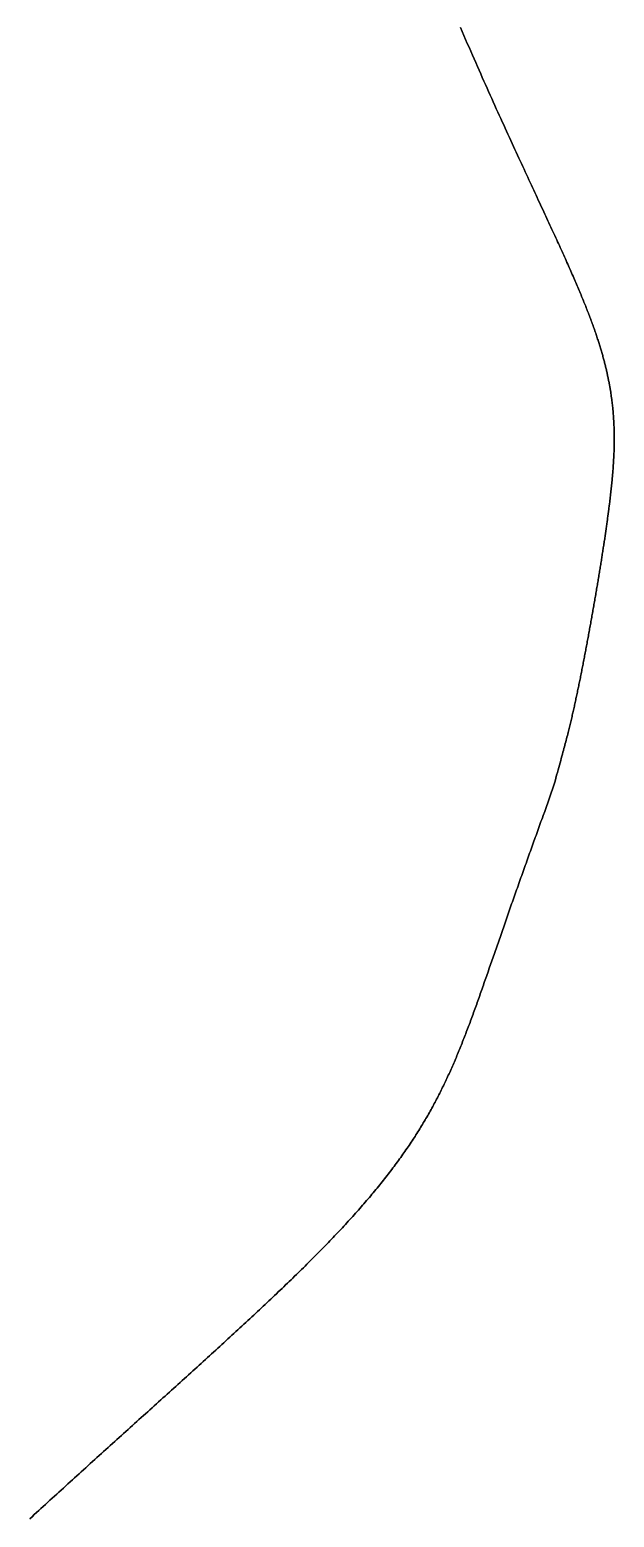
# Model space of a CAD drawing. Header units: inches. Extents: x 130170 to 284068, y 377793 to 804530.
# Drawn here: x 253348.27 to 253361.79, y 753608.13 to 753642.52 of the extents above; entities that cross this region are included whole.
import ezdxf

# ---------------------------------------------------------------- set-up
doc = ezdxf.new("R2010")
doc.units = ezdxf.units.IN
doc.header["$MEASUREMENT"] = 0
doc.layers.add('muni_il', color=7, linetype='Continuous')

msp = doc.modelspace()

# ---------------------------------------------------------------- linework, layer by layer
at = {"layer": 'muni_il'}
for points in [[(253358.229, 753642.579), (253358.27, 753642.485), (253358.31, 753642.392), (253358.35, 753642.3), (253358.39, 753642.209), (253358.429, 753642.118), (253358.469, 753642.028), (253358.508, 753641.939), (253358.546, 753641.851), (253358.585, 753641.764), (253358.623, 753641.677), (253358.661, 753641.591), (253358.699, 753641.506), (253358.736, 753641.422), (253358.773, 753641.338), (253358.81, 753641.256), (253358.847, 753641.174), (253358.883, 753641.092), (253358.919, 753641.012), (253358.955, 753640.932), (253358.99, 753640.853), (253359.025, 753640.775), (253359.06, 753640.698), (253359.095, 753640.621), (253359.129, 753640.545), (253359.164, 753640.47), (253359.197, 753640.396), (253359.231, 753640.322), (253359.264, 753640.249), (253359.297, 753640.177), (253359.33, 753640.105), (253359.362, 753640.034), (253359.395, 753639.964), (253359.426, 753639.894), (253359.458, 753639.826), (253359.489, 753639.757), (253359.52, 753639.69), (253359.551, 753639.623), (253359.582, 753639.557), (253359.612, 753639.492), (253359.642, 753639.427), (253359.671, 753639.363), (253359.701, 753639.299), (253359.73, 753639.237), (253359.759, 753639.174), (253359.787, 753639.113), (253359.815, 753639.052), (253359.843, 753638.992), (253359.871, 753638.932), (253359.898, 753638.873), (253359.926, 753638.814), (253359.952, 753638.756), (253359.979, 753638.699), (253360.005, 753638.642), (253360.031, 753638.586), (253360.057, 753638.531), (253360.083, 753638.476), (253360.108, 753638.421), (253360.133, 753638.367), (253360.158, 753638.314), (253360.182, 753638.261), (253360.206, 753638.209), (253360.23, 753638.157), (253360.254, 753638.106), (253360.277, 753638.056), (253360.301, 753638.006), (253360.323, 753637.956), (253360.346, 753637.907), (253360.369, 753637.858), (253360.391, 753637.81), (253360.413, 753637.762), (253360.434, 753637.715), (253360.456, 753637.669), (253360.477, 753637.622), (253360.498, 753637.577), (253360.518, 753637.531), (253360.539, 753637.487), (253360.559, 753637.442), (253360.579, 753637.398), (253360.599, 753637.355), (253360.618, 753637.312), (253360.637, 753637.269), (253360.656, 753637.227), (253360.675, 753637.185), (253360.694, 753637.144), (253360.712, 753637.103), (253360.73, 753637.062), (253360.748, 753637.022), (253360.765, 753636.982), (253360.783, 753636.942), (253360.8, 753636.903), (253360.817, 753636.865), (253360.834, 753636.826), (253360.85, 753636.788), (253360.867, 753636.751), (253360.883, 753636.713), (253360.899, 753636.676), (253360.914, 753636.64), (253360.93, 753636.604), (253360.945, 753636.568), (253360.96, 753636.532), (253360.975, 753636.497), (253360.99, 753636.462), (253361.004, 753636.427), (253361.019, 753636.393), (253361.033, 753636.358), (253361.047, 753636.325), (253361.06, 753636.291), (253361.074, 753636.258), (253361.087, 753636.225), (253361.101, 753636.192), (253361.114, 753636.16), (253361.126, 753636.128), (253361.139, 753636.096), (253361.152, 753636.064), (253361.164, 753636.033), (253361.176, 753636.001), (253361.188, 753635.971), (253361.2, 753635.94), (253361.211, 753635.91), (253361.223, 753635.879), (253361.234, 753635.849), (253361.245, 753635.82), (253361.256, 753635.79), (253361.267, 753635.761), (253361.278, 753635.732), (253361.288, 753635.703), (253361.299, 753635.674), (253361.309, 753635.646), (253361.319, 753635.617), (253361.329, 753635.589), (253361.338, 753635.561), (253361.348, 753635.534), (253361.357, 753635.506), (253361.367, 753635.479), (253361.376, 753635.451), (253361.385, 753635.424), (253361.394, 753635.398), (253361.403, 753635.371), (253361.411, 753635.344), (253361.42, 753635.318), (253361.428, 753635.292), (253361.437, 753635.266), (253361.445, 753635.24), (253361.452, 753635.214), (253361.46, 753635.188), (253361.468, 753635.163), (253361.476, 753635.138), (253361.483, 753635.112), (253361.491, 753635.087), (253361.498, 753635.062), (253361.505, 753635.038), (253361.512, 753635.013), (253361.519, 753634.988), (253361.526, 753634.964), (253361.532, 753634.94), (253361.539, 753634.915), (253361.545, 753634.891), (253361.552, 753634.867), (253361.558, 753634.843), (253361.564, 753634.82), (253361.57, 753634.796), (253361.576, 753634.773), (253361.582, 753634.749), (253361.588, 753634.726), (253361.593, 753634.703), (253361.599, 753634.68), (253361.604, 753634.657), (253361.609, 753634.634), (253361.615, 753634.611), (253361.62, 753634.588), (253361.625, 753634.565), (253361.63, 753634.543), (253361.634, 753634.52), (253361.639, 753634.498), (253361.644, 753634.475), (253361.649, 753634.453), (253361.653, 753634.431), (253361.657, 753634.409), (253361.662, 753634.387), (253361.666, 753634.365), (253361.67, 753634.343), (253361.674, 753634.321), (253361.678, 753634.299), (253361.682, 753634.278), (253361.686, 753634.256), (253361.689, 753634.234), (253361.693, 753634.213), (253361.697, 753634.191), (253361.7, 753634.17), (253361.704, 753634.149), (253361.707, 753634.127), (253361.71, 753634.106), (253361.713, 753634.085), (253361.716, 753634.064), (253361.719, 753634.043), (253361.722, 753634.022), (253361.725, 753634.001), (253361.728, 753633.98), (253361.731, 753633.959), (253361.733, 753633.938), (253361.736, 753633.917), (253361.738, 753633.897), (253361.741, 753633.876), (253361.743, 753633.855), (253361.746, 753633.835), (253361.748, 753633.814), (253361.75, 753633.793), (253361.752, 753633.773), (253361.754, 753633.752), (253361.756, 753633.732), (253361.758, 753633.712), (253361.76, 753633.691), (253361.761, 753633.671), (253361.763, 753633.65), (253361.765, 753633.63), (253361.766, 753633.61), (253361.768, 753633.59), (253361.769, 753633.569), (253361.771, 753633.549), (253361.772, 753633.529), (253361.773, 753633.509), (253361.774, 753633.488), (253361.776, 753633.468), (253361.777, 753633.448), (253361.778, 753633.428), (253361.779, 753633.408), (253361.78, 753633.388), (253361.78, 753633.367), (253361.781, 753633.347), (253361.782, 753633.327), (253361.783, 753633.307), (253361.783, 753633.287), (253361.784, 753633.267), (253361.784, 753633.247), (253361.785, 753633.227), (253361.785, 753633.206), (253361.785, 753633.186), (253361.786, 753633.166), (253361.786, 753633.146), (253361.786, 753633.126), (253361.786, 753633.106), (253361.786, 753633.085), (253361.786, 753633.065), (253361.786, 753633.045), (253361.786, 753633.025), (253361.786, 753633.005), (253361.786, 753632.984), (253361.786, 753632.964), (253361.785, 753632.944), (253361.785, 753632.923), (253361.785, 753632.903), (253361.784, 753632.882), (253361.784, 753632.862), (253361.783, 753632.841), (253361.782, 753632.821), (253361.782, 753632.8), (253361.781, 753632.78), (253361.781, 753632.759), (253361.78, 753632.739), (253361.779, 753632.718), (253361.778, 753632.697), (253361.777, 753632.676), (253361.776, 753632.655), (253361.775, 753632.635), (253361.774, 753632.614), (253361.773, 753632.593), (253361.772, 753632.572), (253361.77, 753632.55), (253361.769, 753632.529), (253361.768, 753632.508), (253361.767, 753632.487), (253361.765, 753632.466), (253361.764, 753632.444), (253361.762, 753632.423), (253361.761, 753632.401), (253361.759, 753632.38), (253361.758, 753632.358), (253361.756, 753632.336), (253361.754, 753632.314), (253361.752, 753632.292), (253361.751, 753632.271), (253361.749, 753632.249), (253361.747, 753632.226), (253361.745, 753632.204), (253361.743, 753632.182), (253361.741, 753632.16), (253361.739, 753632.137), (253361.737, 753632.115), (253361.735, 753632.092), (253361.733, 753632.069), (253361.73, 753632.047), (253361.728, 753632.024), (253361.726, 753632.001), (253361.724, 753631.978), (253361.721, 753631.955), (253361.719, 753631.932), (253361.716, 753631.908), (253361.714, 753631.885), (253361.711, 753631.861), (253361.709, 753631.838), (253361.706, 753631.814), (253361.703, 753631.79), (253361.701, 753631.766), (253361.698, 753631.742), (253361.695, 753631.718), (253361.692, 753631.694), (253361.689, 753631.67), (253361.686, 753631.645), (253361.684, 753631.621), (253361.681, 753631.596), (253361.678, 753631.571), (253361.674, 753631.546), (253361.671, 753631.521), (253361.668, 753631.496), (253361.665, 753631.471), (253361.662, 753631.446), (253361.659, 753631.42), (253361.655, 753631.395), (253361.652, 753631.369), (253361.648, 753631.343), (253361.645, 753631.317), (253361.642, 753631.291), (253361.638, 753631.265), (253361.634, 753631.239), (253361.631, 753631.213), (253361.627, 753631.186), (253361.624, 753631.16), (253361.62, 753631.133), (253361.616, 753631.106), (253361.612, 753631.079), (253361.609, 753631.052), (253361.605, 753631.025), (253361.601, 753630.998), (253361.597, 753630.97), (253361.593, 753630.943), (253361.589, 753630.915), (253361.585, 753630.887), (253361.581, 753630.86), (253361.577, 753630.832), (253361.573, 753630.803), (253361.569, 753630.775), (253361.565, 753630.747), (253361.56, 753630.718), (253361.556, 753630.69), (253361.552, 753630.661), (253361.547, 753630.632), (253361.543, 753630.603), (253361.538, 753630.574), (253361.534, 753630.545), (253361.53, 753630.516), (253361.525, 753630.486), (253361.521, 753630.457), (253361.516, 753630.427), (253361.511, 753630.398), (253361.507, 753630.368), (253361.502, 753630.338), (253361.497, 753630.308), (253361.492, 753630.278), (253361.488, 753630.247), (253361.483, 753630.217), (253361.478, 753630.187), (253361.473, 753630.156), (253361.468, 753630.125), (253361.463, 753630.095), (253361.458, 753630.064), (253361.453, 753630.033), (253361.448, 753630.002), (253361.443, 753629.971), (253361.438, 753629.939), (253361.433, 753629.908), (253361.428, 753629.877), (253361.422, 753629.845), (253361.417, 753629.814), (253361.412, 753629.782), (253361.407, 753629.75), (253361.401, 753629.718), (253361.396, 753629.686), (253361.39, 753629.654), (253361.385, 753629.622), (253361.38, 753629.59), (253361.374, 753629.558), (253361.369, 753629.526), (253361.363, 753629.493), (253361.358, 753629.461), (253361.352, 753629.429), (253361.346, 753629.396), (253361.341, 753629.363), (253361.335, 753629.331), (253361.33, 753629.298), (253361.324, 753629.265), (253361.318, 753629.232), (253361.313, 753629.2), (253361.307, 753629.167), (253361.301, 753629.134), (253361.295, 753629.101), (253361.289, 753629.068), (253361.283, 753629.035), (253361.278, 753629.002), (253361.272, 753628.969), (253361.266, 753628.936), (253361.26, 753628.903), (253361.254, 753628.87), (253361.248, 753628.837), (253361.242, 753628.804), (253361.236, 753628.77), (253361.23, 753628.737), (253361.224, 753628.704), (253361.218, 753628.671), (253361.212, 753628.638), (253361.206, 753628.605), (253361.2, 753628.572), (253361.194, 753628.539), (253361.188, 753628.505), (253361.182, 753628.473), (253361.176, 753628.44), (253361.17, 753628.407), (253361.164, 753628.374), (253361.157, 753628.341), (253361.151, 753628.308), (253361.145, 753628.275), (253361.139, 753628.242), (253361.133, 753628.209), (253361.127, 753628.177), (253361.12, 753628.144), (253361.114, 753628.112), (253361.108, 753628.079), (253361.102, 753628.047), (253361.096, 753628.014), (253361.09, 753627.982), (253361.083, 753627.95), (253361.077, 753627.918), (253361.071, 753627.886), (253361.065, 753627.854), (253361.058, 753627.822), (253361.052, 753627.79), (253361.046, 753627.758), (253361.04, 753627.727), (253361.034, 753627.695), (253361.027, 753627.664), (253361.021, 753627.632), (253361.015, 753627.601), (253361.009, 753627.57), (253361.003, 753627.539), (253360.996, 753627.508), (253360.99, 753627.477), (253360.984, 753627.446), (253360.978, 753627.416), (253360.971, 753627.385), (253360.965, 753627.354), (253360.959, 753627.324), (253360.953, 753627.294), (253360.946, 753627.264), (253360.94, 753627.234), (253360.934, 753627.204), (253360.928, 753627.174), (253360.921, 753627.144), (253360.915, 753627.114), (253360.909, 753627.085), (253360.902, 753627.055), (253360.896, 753627.025), (253360.89, 753626.996), (253360.883, 753626.966), (253360.877, 753626.937), (253360.87, 753626.908), (253360.864, 753626.878), (253360.857, 753626.849), (253360.85, 753626.82), (253360.844, 753626.79), (253360.837, 753626.761), (253360.831, 753626.731), (253360.824, 753626.702), (253360.817, 753626.672), (253360.81, 753626.642), (253360.803, 753626.612), (253360.796, 753626.583), (253360.789, 753626.552), (253360.782, 753626.522), (253360.774, 753626.491), (253360.767, 753626.461), (253360.759, 753626.43), (253360.751, 753626.398), (253360.744, 753626.366), (253360.736, 753626.334), (253360.727, 753626.302), (253360.719, 753626.269), (253360.711, 753626.235), (253360.702, 753626.201), (253360.693, 753626.166), (253360.684, 753626.13), (253360.674, 753626.094), (253360.665, 753626.057), (253360.655, 753626.019), (253360.644, 753625.98), (253360.634, 753625.941), (253360.623, 753625.9), (253360.612, 753625.858), (253360.6, 753625.814), (253360.588, 753625.769), (253360.575, 753625.723), (253360.562, 753625.675), (253360.549, 753625.625), (253360.535, 753625.574), (253360.52, 753625.52), (253360.504, 753625.465), (253360.489, 753625.407), (253360.472, 753625.347), (253360.455, 753625.284), (253360.436, 753625.218), (253360.417, 753625.149), (253360.397, 753625.077), (253360.178, 753624.445), (253360.144, 753624.35), (253360.127, 753624.303), (253360.11, 753624.257), (253360.093, 753624.211), (253360.077, 753624.165), (253360.06, 753624.12), (253360.044, 753624.074), (253360.028, 753624.029), (253360.011, 753623.984), (253359.995, 753623.938), (253359.979, 753623.893), (253359.962, 753623.847), (253359.946, 753623.802), (253359.929, 753623.756), (253359.913, 753623.71), (253359.896, 753623.665), (253359.88, 753623.619), (253359.863, 753623.572), (253359.847, 753623.526), (253359.83, 753623.48), (253359.814, 753623.433), (253359.797, 753623.387), (253359.78, 753623.34), (253359.764, 753623.294), (253359.747, 753623.247), (253359.73, 753623.2), (253359.714, 753623.153), (253359.697, 753623.106), (253359.68, 753623.059), (253359.664, 753623.012), (253359.647, 753622.965), (253359.63, 753622.918), (253359.613, 753622.871), (253359.597, 753622.824), (253359.58, 753622.777), (253359.564, 753622.73), (253359.547, 753622.683), (253359.53, 753622.636), (253359.514, 753622.589), (253359.497, 753622.542), (253359.481, 753622.495), (253359.464, 753622.449), (253359.448, 753622.402), (253359.432, 753622.355), (253359.415, 753622.309), (253359.399, 753622.263), (253359.383, 753622.216), (253359.367, 753622.17), (253359.351, 753622.124), (253359.335, 753622.078), (253359.318, 753622.032), (253359.303, 753621.986), (253359.287, 753621.941), (253359.271, 753621.895), (253359.255, 753621.85), (253359.239, 753621.804), (253359.223, 753621.759), (253359.208, 753621.714), (253359.192, 753621.669), (253359.177, 753621.625), (253359.161, 753621.58), (253359.146, 753621.535), (253359.13, 753621.491), (253359.115, 753621.447), (253359.1, 753621.403), (253359.084, 753621.359), (253359.069, 753621.315), (253359.054, 753621.271), (253359.039, 753621.228), (253359.024, 753621.185), (253359.009, 753621.141), (253358.994, 753621.098), (253358.979, 753621.055), (253358.964, 753621.013), (253358.949, 753620.97), (253358.935, 753620.928), (253358.92, 753620.885), (253358.905, 753620.843), (253358.891, 753620.801), (253358.876, 753620.759), (253358.862, 753620.717), (253358.847, 753620.676), (253358.833, 753620.634), (253358.818, 753620.593), (253358.804, 753620.552), (253358.79, 753620.511), (253358.775, 753620.47), (253358.761, 753620.429), (253358.747, 753620.389), (253358.732, 753620.348), (253358.718, 753620.308), (253358.704, 753620.268), (253358.69, 753620.228), (253358.676, 753620.188), (253358.662, 753620.148), (253358.648, 753620.109), (253358.634, 753620.069), (253358.62, 753620.03), (253358.606, 753619.991), (253358.592, 753619.952), (253358.578, 753619.913), (253358.564, 753619.874), (253358.55, 753619.836), (253358.536, 753619.797), (253358.522, 753619.759), (253358.508, 753619.721), (253358.494, 753619.683), (253358.48, 753619.645), (253358.466, 753619.607), (253358.452, 753619.569), (253358.438, 753619.531), (253358.424, 753619.494), (253358.41, 753619.457), (253358.396, 753619.419), (253358.382, 753619.382), (253358.367, 753619.345), (253358.353, 753619.308), (253358.339, 753619.271), (253358.325, 753619.235), (253358.311, 753619.198), (253358.296, 753619.162), (253358.282, 753619.125), (253358.268, 753619.089), (253358.253, 753619.053), (253358.239, 753619.017), (253358.224, 753618.98), (253358.21, 753618.944), (253358.195, 753618.909), (253358.18, 753618.873), (253358.166, 753618.837), (253358.151, 753618.802), (253358.136, 753618.766), (253358.121, 753618.731), (253358.106, 753618.695), (253358.091, 753618.66), (253358.076, 753618.625), (253358.061, 753618.589), (253358.045, 753618.554), (253358.03, 753618.519), (253358.014, 753618.484), (253357.999, 753618.449), (253357.983, 753618.414), (253357.967, 753618.379), (253357.951, 753618.345), (253357.935, 753618.31), (253357.919, 753618.275), (253357.903, 753618.24), (253357.887, 753618.206), (253357.87, 753618.171), (253357.853, 753618.137), (253357.837, 753618.102), (253357.82, 753618.068), (253357.803, 753618.033), (253357.786, 753617.999), (253357.769, 753617.964), (253357.751, 753617.93), (253357.734, 753617.896), (253357.716, 753617.861), (253357.699, 753617.827), (253357.681, 753617.792), (253357.662, 753617.758), (253357.644, 753617.724), (253357.626, 753617.69), (253357.607, 753617.655), (253357.589, 753617.621), (253357.57, 753617.587), (253357.551, 753617.552), (253357.532, 753617.518), (253357.513, 753617.484), (253357.493, 753617.45), (253357.474, 753617.415), (253357.454, 753617.381), (253357.434, 753617.347), (253357.414, 753617.312), (253357.393, 753617.278), (253357.373, 753617.244), (253357.352, 753617.209), (253357.332, 753617.175), (253357.31, 753617.141), (253357.289, 753617.106), (253357.268, 753617.072), (253357.246, 753617.037), (253357.225, 753617.003), (253357.203, 753616.968), (253357.181, 753616.934), (253357.158, 753616.899), (253357.136, 753616.865), (253357.113, 753616.83), (253357.09, 753616.796), (253357.067, 753616.761), (253357.044, 753616.726), (253357.02, 753616.692), (253356.996, 753616.657), (253356.972, 753616.622), (253356.948, 753616.587), (253356.924, 753616.552), (253356.899, 753616.518), (253356.875, 753616.483), (253356.85, 753616.448), (253356.825, 753616.413), (253356.799, 753616.378), (253356.774, 753616.343), (253356.748, 753616.307), (253356.722, 753616.272), (253356.696, 753616.237), (253356.669, 753616.202), (253356.643, 753616.167), (253356.616, 753616.131), (253356.589, 753616.096), (253356.561, 753616.06), (253356.534, 753616.025), (253356.506, 753615.989), (253356.478, 753615.954), (253356.45, 753615.918), (253356.422, 753615.882), (253356.393, 753615.847), (253356.364, 753615.811), (253356.335, 753615.775), (253356.306, 753615.739), (253356.276, 753615.703), (253356.246, 753615.667), (253356.216, 753615.631), (253356.186, 753615.595), (253356.156, 753615.558), (253356.125, 753615.522), (253356.094, 753615.486), (253356.063, 753615.45), (253356.032, 753615.413), (253356.001, 753615.377), (253355.969, 753615.34), (253355.937, 753615.303), (253355.905, 753615.266), (253355.872, 753615.23), (253355.84, 753615.193), (253355.807, 753615.156), (253355.774, 753615.119), (253355.74, 753615.082), (253355.707, 753615.045), (253355.673, 753615.008), (253355.639, 753614.97), (253355.605, 753614.933), (253355.57, 753614.896), (253355.536, 753614.858), (253355.501, 753614.82), (253355.466, 753614.783), (253355.43, 753614.745), (253355.395, 753614.707), (253355.359, 753614.669), (253355.323, 753614.632), (253355.287, 753614.594), (253355.251, 753614.555), (253355.214, 753614.517), (253355.177, 753614.479), (253355.14, 753614.441), (253355.103, 753614.402), (253355.066, 753614.364), (253355.028, 753614.325), (253354.99, 753614.287), (253354.952, 753614.248), (253354.914, 753614.209), (253354.875, 753614.17), (253354.836, 753614.131), (253354.798, 753614.092), (253354.758, 753614.053), (253354.719, 753614.014), (253354.679, 753613.975), (253354.64, 753613.935), (253354.6, 753613.896), (253354.56, 753613.856), (253354.52, 753613.817), (253354.479, 753613.777), (253354.438, 753613.737), (253354.397, 753613.697), (253354.356, 753613.657), (253354.315, 753613.617), (253354.274, 753613.577), (253354.232, 753613.537), (253354.19, 753613.497), (253354.148, 753613.456), (253354.106, 753613.416), (253354.063, 753613.375), (253354.021, 753613.335), (253353.978, 753613.294), (253353.935, 753613.253), (253353.892, 753613.212), (253353.849, 753613.171), (253353.805, 753613.13), (253353.762, 753613.089), (253353.718, 753613.048), (253353.674, 753613.006), (253353.63, 753612.965), (253353.586, 753612.923), (253353.541, 753612.882), (253353.497, 753612.84), (253353.452, 753612.798), (253353.407, 753612.757), (253353.362, 753612.715), (253353.317, 753612.673), (253353.271, 753612.63), (253353.226, 753612.588), (253353.18, 753612.546), (253353.134, 753612.504), (253353.088, 753612.461), (253353.042, 753612.419), (253352.996, 753612.376), (253352.95, 753612.334), (253352.903, 753612.291), (253352.856, 753612.248), (253352.81, 753612.205), (253352.763, 753612.162), (253352.716, 753612.119), (253352.669, 753612.076), (253352.621, 753612.033), (253352.574, 753611.99), (253352.526, 753611.946), (253352.479, 753611.903), (253352.431, 753611.859), (253352.383, 753611.816), (253352.335, 753611.772), (253352.287, 753611.728), (253352.239, 753611.684), (253352.19, 753611.641), (253352.142, 753611.597), (253352.093, 753611.553), (253352.045, 753611.508), (253351.996, 753611.464), (253351.947, 753611.42), (253351.898, 753611.376), (253351.849, 753611.331), (253351.8, 753611.287), (253351.751, 753611.242), (253351.701, 753611.198), (253351.652, 753611.153), (253351.602, 753611.108), (253351.553, 753611.063), (253351.503, 753611.019), (253351.453, 753610.974), (253351.403, 753610.929), (253351.354, 753610.884), (253351.304, 753610.839), (253351.254, 753610.793), (253351.203, 753610.748), (253351.153, 753610.703), (253351.103, 753610.657), (253351.053, 753610.612), (253351.002, 753610.567), (253350.952, 753610.521), (253350.901, 753610.475), (253350.851, 753610.43), (253350.8, 753610.384), (253350.749, 753610.338), (253350.698, 753610.292), (253350.648, 753610.247), (253350.597, 753610.201), (253350.546, 753610.155), (253350.495, 753610.109), (253350.444, 753610.063), (253350.393, 753610.016), (253350.342, 753609.97), (253350.29, 753609.924), (253350.239, 753609.878), (253350.188, 753609.831), (253350.137, 753609.785), (253350.085, 753609.739), (253350.034, 753609.692), (253349.983, 753609.646), (253349.931, 753609.599), (253349.88, 753609.553), (253349.828, 753609.506), (253349.777, 753609.459), (253349.725, 753609.412), (253349.674, 753609.366), (253349.622, 753609.319), (253349.57, 753609.272), (253349.519, 753609.225), (253349.467, 753609.178), (253349.415, 753609.131), (253349.364, 753609.084), (253349.312, 753609.037), (253349.26, 753608.99), (253349.208, 753608.943), (253349.157, 753608.896), (253349.105, 753608.849), (253349.053, 753608.802), (253349.001, 753608.754), (253348.949, 753608.707), (253348.898, 753608.66), (253348.846, 753608.613), (253348.794, 753608.565), (253348.742, 753608.518), (253348.69, 753608.471), (253348.638, 753608.423), (253348.586, 753608.376), (253348.534, 753608.328), (253348.482, 753608.281), (253348.43, 753608.233), (253348.379, 753608.186), (253348.327, 753608.138), (253348.275, 753608.09)], [(253348.275, 753608.09), (253348.327, 753608.138), (253348.379, 753608.186), (253348.43, 753608.233), (253348.482, 753608.281), (253348.534, 753608.328), (253348.586, 753608.376), (253348.638, 753608.423), (253348.69, 753608.471), (253348.742, 753608.518), (253348.794, 753608.565), (253348.846, 753608.613), (253348.898, 753608.66), (253348.949, 753608.707), (253349.001, 753608.754), (253349.053, 753608.802), (253349.105, 753608.849), (253349.157, 753608.896), (253349.208, 753608.943), (253349.26, 753608.99), (253349.312, 753609.037), (253349.364, 753609.084), (253349.415, 753609.131), (253349.467, 753609.178), (253349.519, 753609.225), (253349.57, 753609.272), (253349.622, 753609.319), (253349.674, 753609.366), (253349.725, 753609.412), (253349.777, 753609.459), (253349.828, 753609.506), (253349.88, 753609.553), (253349.931, 753609.599), (253349.983, 753609.646), (253350.034, 753609.692), (253350.085, 753609.739), (253350.137, 753609.785), (253350.188, 753609.831), (253350.239, 753609.878), (253350.29, 753609.924), (253350.342, 753609.97), (253350.393, 753610.016), (253350.444, 753610.063), (253350.495, 753610.109), (253350.546, 753610.155), (253350.597, 753610.201), (253350.648, 753610.247), (253350.698, 753610.292), (253350.749, 753610.338), (253350.8, 753610.384), (253350.851, 753610.43), (253350.901, 753610.475), (253350.952, 753610.521), (253351.002, 753610.567), (253351.053, 753610.612), (253351.103, 753610.657), (253351.153, 753610.703), (253351.203, 753610.748), (253351.254, 753610.793), (253351.304, 753610.839), (253351.354, 753610.884), (253351.403, 753610.929), (253351.453, 753610.974), (253351.503, 753611.019), (253351.553, 753611.063), (253351.602, 753611.108), (253351.652, 753611.153), (253351.701, 753611.198), (253351.751, 753611.242), (253351.8, 753611.287), (253351.849, 753611.331), (253351.898, 753611.376), (253351.947, 753611.42), (253351.996, 753611.464), (253352.045, 753611.508), (253352.093, 753611.553), (253352.142, 753611.597), (253352.19, 753611.641), (253352.239, 753611.684), (253352.287, 753611.728), (253352.335, 753611.772), (253352.383, 753611.816), (253352.431, 753611.859), (253352.479, 753611.903), (253352.526, 753611.946), (253352.574, 753611.99), (253352.621, 753612.033), (253352.669, 753612.076), (253352.716, 753612.119), (253352.763, 753612.162), (253352.81, 753612.205), (253352.856, 753612.248), (253352.903, 753612.291), (253352.95, 753612.334), (253352.996, 753612.376), (253353.042, 753612.419), (253353.088, 753612.461), (253353.134, 753612.504), (253353.18, 753612.546), (253353.226, 753612.588), (253353.271, 753612.63), (253353.317, 753612.673), (253353.362, 753612.715), (253353.407, 753612.757), (253353.452, 753612.798), (253353.497, 753612.84), (253353.541, 753612.882), (253353.586, 753612.923), (253353.63, 753612.965), (253353.674, 753613.006), (253353.718, 753613.048), (253353.762, 753613.089), (253353.805, 753613.13), (253353.849, 753613.171), (253353.892, 753613.212), (253353.935, 753613.253), (253353.978, 753613.294), (253354.021, 753613.335), (253354.063, 753613.375), (253354.106, 753613.416), (253354.148, 753613.456), (253354.19, 753613.497), (253354.232, 753613.537), (253354.274, 753613.577), (253354.315, 753613.617), (253354.356, 753613.657), (253354.397, 753613.697), (253354.438, 753613.737), (253354.479, 753613.777), (253354.52, 753613.817), (253354.56, 753613.856), (253354.6, 753613.896), (253354.64, 753613.935), (253354.679, 753613.975), (253354.719, 753614.014), (253354.758, 753614.053), (253354.798, 753614.092), (253354.836, 753614.131), (253354.875, 753614.17), (253354.914, 753614.209), (253354.952, 753614.248), (253354.99, 753614.287), (253355.028, 753614.325), (253355.066, 753614.364), (253355.103, 753614.402), (253355.14, 753614.441), (253355.177, 753614.479), (253355.214, 753614.517), (253355.251, 753614.555), (253355.287, 753614.594), (253355.323, 753614.632), (253355.359, 753614.669), (253355.395, 753614.707), (253355.43, 753614.745), (253355.466, 753614.783), (253355.501, 753614.82), (253355.536, 753614.858), (253355.57, 753614.896), (253355.605, 753614.933), (253355.639, 753614.97), (253355.673, 753615.008), (253355.707, 753615.045), (253355.74, 753615.082), (253355.774, 753615.119), (253355.807, 753615.156), (253355.84, 753615.193), (253355.872, 753615.23), (253355.905, 753615.266), (253355.937, 753615.303), (253355.969, 753615.34), (253356.001, 753615.377), (253356.032, 753615.413), (253356.063, 753615.45), (253356.094, 753615.486), (253356.125, 753615.522), (253356.156, 753615.558), (253356.186, 753615.595), (253356.216, 753615.631), (253356.246, 753615.667), (253356.276, 753615.703), (253356.306, 753615.739), (253356.335, 753615.775), (253356.364, 753615.811), (253356.393, 753615.847), (253356.422, 753615.882), (253356.45, 753615.918), (253356.478, 753615.954), (253356.506, 753615.989), (253356.534, 753616.025), (253356.561, 753616.06), (253356.589, 753616.096), (253356.616, 753616.131), (253356.643, 753616.167), (253356.669, 753616.202), (253356.696, 753616.237), (253356.722, 753616.272), (253356.748, 753616.307), (253356.774, 753616.343), (253356.799, 753616.378), (253356.825, 753616.413), (253356.85, 753616.448), (253356.875, 753616.483), (253356.899, 753616.518), (253356.924, 753616.552), (253356.948, 753616.587), (253356.972, 753616.622), (253356.996, 753616.657), (253357.02, 753616.692), (253357.044, 753616.726), (253357.067, 753616.761), (253357.09, 753616.796), (253357.113, 753616.83), (253357.136, 753616.865), (253357.158, 753616.899), (253357.181, 753616.934), (253357.203, 753616.968), (253357.225, 753617.003), (253357.246, 753617.037), (253357.268, 753617.072), (253357.289, 753617.106), (253357.31, 753617.141), (253357.332, 753617.175), (253357.352, 753617.209), (253357.373, 753617.244), (253357.393, 753617.278), (253357.414, 753617.312), (253357.434, 753617.347), (253357.454, 753617.381), (253357.474, 753617.415), (253357.493, 753617.45), (253357.513, 753617.484), (253357.532, 753617.518), (253357.551, 753617.552), (253357.57, 753617.587), (253357.589, 753617.621), (253357.607, 753617.655), (253357.626, 753617.69), (253357.644, 753617.724), (253357.662, 753617.758), (253357.681, 753617.792), (253357.699, 753617.827), (253357.716, 753617.861), (253357.734, 753617.896), (253357.751, 753617.93), (253357.769, 753617.964), (253357.786, 753617.999), (253357.803, 753618.033), (253357.82, 753618.068), (253357.837, 753618.102), (253357.853, 753618.137), (253357.87, 753618.171), (253357.887, 753618.206), (253357.903, 753618.24), (253357.919, 753618.275), (253357.935, 753618.31), (253357.951, 753618.345), (253357.967, 753618.379), (253357.983, 753618.414), (253357.999, 753618.449), (253358.014, 753618.484), (253358.03, 753618.519), (253358.045, 753618.554), (253358.061, 753618.589), (253358.076, 753618.625), (253358.091, 753618.66), (253358.106, 753618.695), (253358.121, 753618.731), (253358.136, 753618.766), (253358.151, 753618.802), (253358.166, 753618.837), (253358.18, 753618.873), (253358.195, 753618.909), (253358.21, 753618.944), (253358.224, 753618.98), (253358.239, 753619.017), (253358.253, 753619.053), (253358.268, 753619.089), (253358.282, 753619.125), (253358.296, 753619.162), (253358.311, 753619.198), (253358.325, 753619.235), (253358.339, 753619.271), (253358.353, 753619.308), (253358.367, 753619.345), (253358.382, 753619.382), (253358.396, 753619.419), (253358.41, 753619.457), (253358.424, 753619.494), (253358.438, 753619.531), (253358.452, 753619.569), (253358.466, 753619.607), (253358.48, 753619.645), (253358.494, 753619.683), (253358.508, 753619.721), (253358.522, 753619.759), (253358.536, 753619.797), (253358.55, 753619.836), (253358.564, 753619.874), (253358.578, 753619.913), (253358.592, 753619.952), (253358.606, 753619.991), (253358.62, 753620.03), (253358.634, 753620.069), (253358.648, 753620.109), (253358.662, 753620.148), (253358.676, 753620.188), (253358.69, 753620.228), (253358.704, 753620.268), (253358.718, 753620.308), (253358.732, 753620.348), (253358.747, 753620.389), (253358.761, 753620.429), (253358.775, 753620.47), (253358.79, 753620.511), (253358.804, 753620.552), (253358.818, 753620.593), (253358.833, 753620.634), (253358.847, 753620.676), (253358.862, 753620.717), (253358.876, 753620.759), (253358.891, 753620.801), (253358.905, 753620.843), (253358.92, 753620.885), (253358.935, 753620.928), (253358.949, 753620.97), (253358.964, 753621.013), (253358.979, 753621.055), (253358.994, 753621.098), (253359.009, 753621.141), (253359.024, 753621.185), (253359.039, 753621.228), (253359.054, 753621.271), (253359.069, 753621.315), (253359.084, 753621.359), (253359.1, 753621.403), (253359.115, 753621.447), (253359.13, 753621.491), (253359.146, 753621.535), (253359.161, 753621.58), (253359.177, 753621.625), (253359.192, 753621.669), (253359.208, 753621.714), (253359.223, 753621.759), (253359.239, 753621.804), (253359.255, 753621.85), (253359.271, 753621.895), (253359.287, 753621.941), (253359.303, 753621.986), (253359.318, 753622.032), (253359.335, 753622.078), (253359.351, 753622.124), (253359.367, 753622.17), (253359.383, 753622.216), (253359.399, 753622.263), (253359.415, 753622.309), (253359.432, 753622.355), (253359.448, 753622.402), (253359.464, 753622.449), (253359.481, 753622.495), (253359.497, 753622.542), (253359.514, 753622.589), (253359.53, 753622.636), (253359.547, 753622.683), (253359.564, 753622.73), (253359.58, 753622.777), (253359.597, 753622.824), (253359.613, 753622.871), (253359.63, 753622.918), (253359.647, 753622.965), (253359.664, 753623.012), (253359.68, 753623.059), (253359.697, 753623.106), (253359.714, 753623.153), (253359.73, 753623.2), (253359.747, 753623.247), (253359.764, 753623.294), (253359.78, 753623.34), (253359.797, 753623.387), (253359.814, 753623.433), (253359.83, 753623.48), (253359.847, 753623.526), (253359.863, 753623.572), (253359.88, 753623.619), (253359.896, 753623.665), (253359.913, 753623.71), (253359.929, 753623.756), (253359.946, 753623.802), (253359.962, 753623.847), (253359.979, 753623.893), (253359.995, 753623.938), (253360.011, 753623.984), (253360.028, 753624.029), (253360.044, 753624.074), (253360.06, 753624.12), (253360.077, 753624.165), (253360.093, 753624.211), (253360.11, 753624.257), (253360.127, 753624.303), (253360.144, 753624.35), (253360.178, 753624.445), (253360.397, 753625.077), (253360.417, 753625.149), (253360.436, 753625.218), (253360.455, 753625.284), (253360.472, 753625.347), (253360.489, 753625.407), (253360.504, 753625.465), (253360.52, 753625.52), (253360.535, 753625.574), (253360.549, 753625.625), (253360.562, 753625.675), (253360.575, 753625.723), (253360.588, 753625.769), (253360.6, 753625.814), (253360.612, 753625.858), (253360.623, 753625.9), (253360.634, 753625.941), (253360.644, 753625.98), (253360.655, 753626.019), (253360.665, 753626.057), (253360.674, 753626.094), (253360.684, 753626.13), (253360.693, 753626.166), (253360.702, 753626.201), (253360.711, 753626.235), (253360.719, 753626.269), (253360.727, 753626.302), (253360.736, 753626.334), (253360.744, 753626.366), (253360.751, 753626.398), (253360.759, 753626.43), (253360.767, 753626.461), (253360.774, 753626.491), (253360.782, 753626.522), (253360.789, 753626.552), (253360.796, 753626.583), (253360.803, 753626.612), (253360.81, 753626.642), (253360.817, 753626.672), (253360.824, 753626.702), (253360.831, 753626.731), (253360.837, 753626.761), (253360.844, 753626.79), (253360.85, 753626.82), (253360.857, 753626.849), (253360.864, 753626.878), (253360.87, 753626.908), (253360.877, 753626.937), (253360.883, 753626.966), (253360.89, 753626.996), (253360.896, 753627.025), (253360.902, 753627.055), (253360.909, 753627.085), (253360.915, 753627.114), (253360.921, 753627.144), (253360.928, 753627.174), (253360.934, 753627.204), (253360.94, 753627.234), (253360.946, 753627.264), (253360.953, 753627.294), (253360.959, 753627.324), (253360.965, 753627.354), (253360.971, 753627.385), (253360.978, 753627.416), (253360.984, 753627.446), (253360.99, 753627.477), (253360.996, 753627.508), (253361.003, 753627.539), (253361.009, 753627.57), (253361.015, 753627.601), (253361.021, 753627.632), (253361.027, 753627.664), (253361.034, 753627.695), (253361.04, 753627.727), (253361.046, 753627.758), (253361.052, 753627.79), (253361.058, 753627.822), (253361.065, 753627.854), (253361.071, 753627.886), (253361.077, 753627.918), (253361.083, 753627.95), (253361.09, 753627.982), (253361.096, 753628.014), (253361.102, 753628.047), (253361.108, 753628.079), (253361.114, 753628.112), (253361.12, 753628.144), (253361.127, 753628.177), (253361.133, 753628.209), (253361.139, 753628.242), (253361.145, 753628.275), (253361.151, 753628.308), (253361.157, 753628.341), (253361.164, 753628.374), (253361.17, 753628.407), (253361.176, 753628.44), (253361.182, 753628.473), (253361.188, 753628.505), (253361.194, 753628.539), (253361.2, 753628.572), (253361.206, 753628.605), (253361.212, 753628.638), (253361.218, 753628.671), (253361.224, 753628.704), (253361.23, 753628.737), (253361.236, 753628.77), (253361.242, 753628.804), (253361.248, 753628.837), (253361.254, 753628.87), (253361.26, 753628.903), (253361.266, 753628.936), (253361.272, 753628.969), (253361.278, 753629.002), (253361.283, 753629.035), (253361.289, 753629.068), (253361.295, 753629.101), (253361.301, 753629.134), (253361.307, 753629.167), (253361.313, 753629.2), (253361.318, 753629.232), (253361.324, 753629.265), (253361.33, 753629.298), (253361.335, 753629.331), (253361.341, 753629.363), (253361.346, 753629.396), (253361.352, 753629.429), (253361.358, 753629.461), (253361.363, 753629.493), (253361.369, 753629.526), (253361.374, 753629.558), (253361.38, 753629.59), (253361.385, 753629.622), (253361.39, 753629.654), (253361.396, 753629.686), (253361.401, 753629.718), (253361.407, 753629.75), (253361.412, 753629.782), (253361.417, 753629.814), (253361.422, 753629.845), (253361.428, 753629.877), (253361.433, 753629.908), (253361.438, 753629.939), (253361.443, 753629.971), (253361.448, 753630.002), (253361.453, 753630.033), (253361.458, 753630.064), (253361.463, 753630.095), (253361.468, 753630.125), (253361.473, 753630.156), (253361.478, 753630.187), (253361.483, 753630.217), (253361.488, 753630.247), (253361.492, 753630.278), (253361.497, 753630.308), (253361.502, 753630.338), (253361.507, 753630.368), (253361.511, 753630.398), (253361.516, 753630.427), (253361.521, 753630.457), (253361.525, 753630.486), (253361.53, 753630.516), (253361.534, 753630.545), (253361.538, 753630.574), (253361.543, 753630.603), (253361.547, 753630.632), (253361.552, 753630.661), (253361.556, 753630.69), (253361.56, 753630.718), (253361.565, 753630.747), (253361.569, 753630.775), (253361.573, 753630.803), (253361.577, 753630.832), (253361.581, 753630.86), (253361.585, 753630.887), (253361.589, 753630.915), (253361.593, 753630.943), (253361.597, 753630.97), (253361.601, 753630.998), (253361.605, 753631.025), (253361.609, 753631.052), (253361.612, 753631.079), (253361.616, 753631.106), (253361.62, 753631.133), (253361.624, 753631.16), (253361.627, 753631.186), (253361.631, 753631.213), (253361.634, 753631.239), (253361.638, 753631.265), (253361.642, 753631.291), (253361.645, 753631.317), (253361.648, 753631.343), (253361.652, 753631.369), (253361.655, 753631.395), (253361.659, 753631.42), (253361.662, 753631.446), (253361.665, 753631.471), (253361.668, 753631.496), (253361.671, 753631.521), (253361.674, 753631.546), (253361.678, 753631.571), (253361.681, 753631.596), (253361.684, 753631.621), (253361.686, 753631.645), (253361.689, 753631.67), (253361.692, 753631.694), (253361.695, 753631.718), (253361.698, 753631.742), (253361.701, 753631.766), (253361.703, 753631.79), (253361.706, 753631.814), (253361.709, 753631.838), (253361.711, 753631.861), (253361.714, 753631.885), (253361.716, 753631.908), (253361.719, 753631.932), (253361.721, 753631.955), (253361.724, 753631.978), (253361.726, 753632.001), (253361.728, 753632.024), (253361.73, 753632.047), (253361.733, 753632.069), (253361.735, 753632.092), (253361.737, 753632.115), (253361.739, 753632.137), (253361.741, 753632.16), (253361.743, 753632.182), (253361.745, 753632.204), (253361.747, 753632.226), (253361.749, 753632.249), (253361.751, 753632.271), (253361.752, 753632.292), (253361.754, 753632.314), (253361.756, 753632.336), (253361.758, 753632.358), (253361.759, 753632.38), (253361.761, 753632.401), (253361.762, 753632.423), (253361.764, 753632.444), (253361.765, 753632.466), (253361.767, 753632.487), (253361.768, 753632.508), (253361.769, 753632.529), (253361.77, 753632.55), (253361.772, 753632.572), (253361.773, 753632.593), (253361.774, 753632.614), (253361.775, 753632.635), (253361.776, 753632.655), (253361.777, 753632.676), (253361.778, 753632.697), (253361.779, 753632.718), (253361.78, 753632.739), (253361.781, 753632.759), (253361.781, 753632.78), (253361.782, 753632.8), (253361.782, 753632.821), (253361.783, 753632.841), (253361.784, 753632.862), (253361.784, 753632.882), (253361.785, 753632.903), (253361.785, 753632.923), (253361.785, 753632.944), (253361.786, 753632.964), (253361.786, 753632.984), (253361.786, 753633.005), (253361.786, 753633.025), (253361.786, 753633.045), (253361.786, 753633.065), (253361.786, 753633.085), (253361.786, 753633.106), (253361.786, 753633.126), (253361.786, 753633.146), (253361.786, 753633.166), (253361.785, 753633.186), (253361.785, 753633.206), (253361.785, 753633.227), (253361.784, 753633.247), (253361.784, 753633.267), (253361.783, 753633.287), (253361.783, 753633.307), (253361.782, 753633.327), (253361.781, 753633.347), (253361.78, 753633.367), (253361.78, 753633.388), (253361.779, 753633.408), (253361.778, 753633.428), (253361.777, 753633.448), (253361.776, 753633.468), (253361.774, 753633.488), (253361.773, 753633.509), (253361.772, 753633.529), (253361.771, 753633.549), (253361.769, 753633.569), (253361.768, 753633.59), (253361.766, 753633.61), (253361.765, 753633.63), (253361.763, 753633.65), (253361.761, 753633.671), (253361.76, 753633.691), (253361.758, 753633.712), (253361.756, 753633.732), (253361.754, 753633.752), (253361.752, 753633.773), (253361.75, 753633.793), (253361.748, 753633.814), (253361.746, 753633.835), (253361.743, 753633.855), (253361.741, 753633.876), (253361.738, 753633.897), (253361.736, 753633.917), (253361.733, 753633.938), (253361.731, 753633.959), (253361.728, 753633.98), (253361.725, 753634.001), (253361.722, 753634.022), (253361.719, 753634.043), (253361.716, 753634.064), (253361.713, 753634.085), (253361.71, 753634.106), (253361.707, 753634.127), (253361.704, 753634.149), (253361.7, 753634.17), (253361.697, 753634.191), (253361.693, 753634.213), (253361.689, 753634.234), (253361.686, 753634.256), (253361.682, 753634.278), (253361.678, 753634.299), (253361.674, 753634.321), (253361.67, 753634.343), (253361.666, 753634.365), (253361.662, 753634.387), (253361.657, 753634.409), (253361.653, 753634.431), (253361.649, 753634.453), (253361.644, 753634.475), (253361.639, 753634.498), (253361.634, 753634.52), (253361.63, 753634.543), (253361.625, 753634.565), (253361.62, 753634.588), (253361.615, 753634.611), (253361.609, 753634.634), (253361.604, 753634.657), (253361.599, 753634.68), (253361.593, 753634.703), (253361.588, 753634.726), (253361.582, 753634.749), (253361.576, 753634.773), (253361.57, 753634.796), (253361.564, 753634.82), (253361.558, 753634.843), (253361.552, 753634.867), (253361.545, 753634.891), (253361.539, 753634.915), (253361.532, 753634.94), (253361.526, 753634.964), (253361.519, 753634.988), (253361.512, 753635.013), (253361.505, 753635.038), (253361.498, 753635.062), (253361.491, 753635.087), (253361.483, 753635.112), (253361.476, 753635.138), (253361.468, 753635.163), (253361.46, 753635.188), (253361.452, 753635.214), (253361.445, 753635.24), (253361.437, 753635.266), (253361.428, 753635.292), (253361.42, 753635.318), (253361.411, 753635.344), (253361.403, 753635.371), (253361.394, 753635.398), (253361.385, 753635.424), (253361.376, 753635.451), (253361.367, 753635.479), (253361.357, 753635.506), (253361.348, 753635.534), (253361.338, 753635.561), (253361.329, 753635.589), (253361.319, 753635.617), (253361.309, 753635.646), (253361.299, 753635.674), (253361.288, 753635.703), (253361.278, 753635.732), (253361.267, 753635.761), (253361.256, 753635.79), (253361.245, 753635.82), (253361.234, 753635.849), (253361.223, 753635.879), (253361.211, 753635.91), (253361.2, 753635.94), (253361.188, 753635.971), (253361.176, 753636.001), (253361.164, 753636.033), (253361.152, 753636.064), (253361.139, 753636.096), (253361.126, 753636.128), (253361.114, 753636.16), (253361.101, 753636.192), (253361.087, 753636.225), (253361.074, 753636.258), (253361.06, 753636.291), (253361.047, 753636.325), (253361.033, 753636.358), (253361.019, 753636.393), (253361.004, 753636.427), (253360.99, 753636.462), (253360.975, 753636.497), (253360.96, 753636.532), (253360.945, 753636.568), (253360.93, 753636.604), (253360.914, 753636.64), (253360.899, 753636.676), (253360.883, 753636.713), (253360.867, 753636.751), (253360.85, 753636.788), (253360.834, 753636.826), (253360.817, 753636.865), (253360.8, 753636.903), (253360.783, 753636.942), (253360.765, 753636.982), (253360.748, 753637.022), (253360.73, 753637.062), (253360.712, 753637.103), (253360.694, 753637.144), (253360.675, 753637.185), (253360.656, 753637.227), (253360.637, 753637.269), (253360.618, 753637.312), (253360.599, 753637.355), (253360.579, 753637.398), (253360.559, 753637.442), (253360.539, 753637.487), (253360.518, 753637.531), (253360.498, 753637.577), (253360.477, 753637.622), (253360.456, 753637.669), (253360.434, 753637.715), (253360.413, 753637.762), (253360.391, 753637.81), (253360.369, 753637.858), (253360.346, 753637.907), (253360.323, 753637.956), (253360.301, 753638.006), (253360.277, 753638.056), (253360.254, 753638.106), (253360.23, 753638.157), (253360.206, 753638.209), (253360.182, 753638.261), (253360.158, 753638.314), (253360.133, 753638.367), (253360.108, 753638.421), (253360.083, 753638.476), (253360.057, 753638.531), (253360.031, 753638.586), (253360.005, 753638.642), (253359.979, 753638.699), (253359.952, 753638.756), (253359.926, 753638.814), (253359.898, 753638.873), (253359.871, 753638.932), (253359.843, 753638.992), (253359.815, 753639.052), (253359.787, 753639.113), (253359.759, 753639.174), (253359.73, 753639.237), (253359.701, 753639.299), (253359.671, 753639.363), (253359.642, 753639.427), (253359.612, 753639.492), (253359.582, 753639.557), (253359.551, 753639.623), (253359.52, 753639.69), (253359.489, 753639.757), (253359.458, 753639.826), (253359.426, 753639.894), (253359.395, 753639.964), (253359.362, 753640.034), (253359.33, 753640.105), (253359.297, 753640.177), (253359.264, 753640.249), (253359.231, 753640.322), (253359.197, 753640.396), (253359.164, 753640.47), (253359.129, 753640.545), (253359.095, 753640.621), (253359.06, 753640.698), (253359.025, 753640.775), (253358.99, 753640.853), (253358.955, 753640.932), (253358.919, 753641.012), (253358.883, 753641.092), (253358.847, 753641.174), (253358.81, 753641.256), (253358.773, 753641.338), (253358.736, 753641.422), (253358.699, 753641.506), (253358.661, 753641.591), (253358.623, 753641.677), (253358.585, 753641.764), (253358.546, 753641.851), (253358.508, 753641.939), (253358.469, 753642.028), (253358.429, 753642.118), (253358.39, 753642.209), (253358.35, 753642.3), (253358.31, 753642.392), (253358.27, 753642.485), (253358.229, 753642.579)]]:
    msp.add_lwpolyline(points, dxfattribs=at)

doc.saveas('drawing.dxf')
